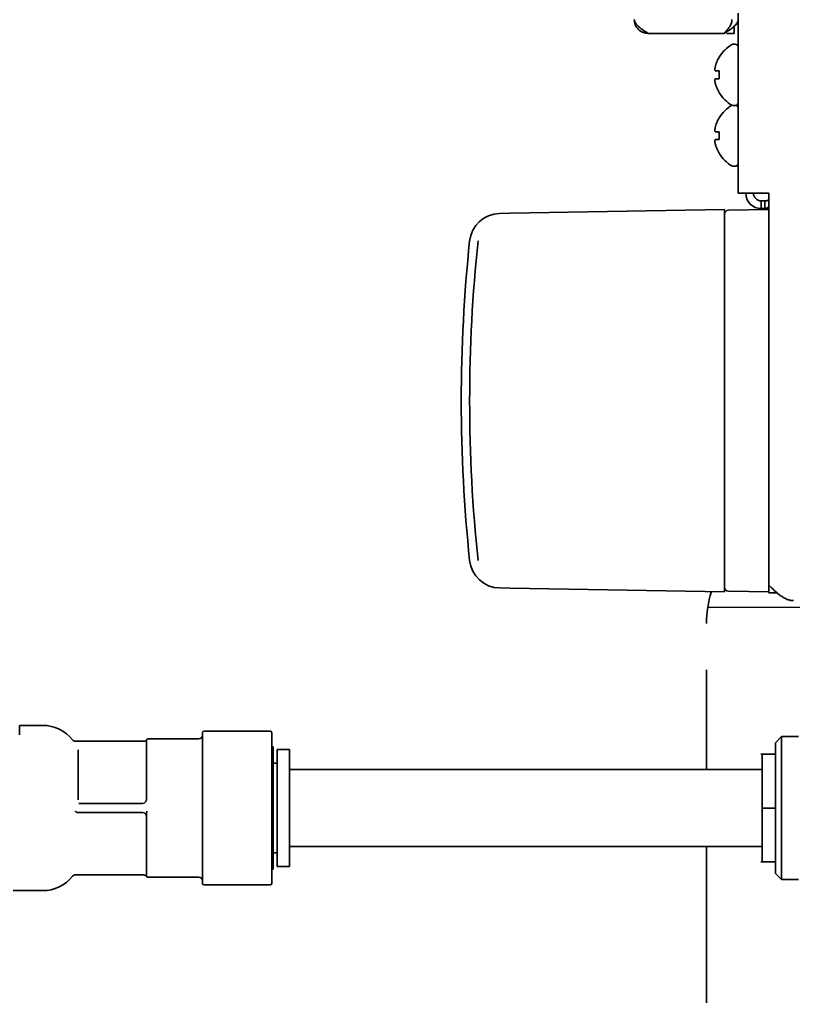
# Model space of a CAD drawing. Header units: inches. Extents: x 885 to 6823, y 710 to 5493.
# Drawn here: x 4166.5 to 4267.2, y 2252.3 to 2379.5 of the extents above; entities that cross this region are included whole.
import ezdxf

# ---------------------------------------------------------------- set-up
doc = ezdxf.new("R2010")
doc.units = ezdxf.units.IN
doc.layers.add('1', color=7, linetype='Continuous', true_color=0xffffff)

# ---------------------------------------------------------------- blocks, each defined once
blk = doc.blocks.new('A$C0B5A562A')
at = {"color": 6}
for p, q in [((0, 50), (0, -50)), ((-50, 0), (50, 0))]:
    blk.add_line(p, q, dxfattribs=at)
blk = doc.blocks.new('A$C29D5572B')
at = {"color": 1}
for p, q in [((0, 50), (0, -50)), ((-50, 0), (50, 0))]:
    blk.add_line(p, q, dxfattribs=at)
blk = doc.blocks.new('A$C0F8E2EAE')
blk.add_blockref('A$C29D5572B', (0, 0))

msp = doc.modelspace()

# ---------------------------------------------------------------- linework, layer by layer
at = {"layer": '1', "color": 7, "linetype": 'Continuous', "lineweight": 35}
for p, q in [((4259.99, 2356.86), (4259.99, 4008.35)), ((4259.99, 2356.86), (4259.99, 4008.35)), ((4259.35, 2378.46), (4259.49, 2378.46)), ((4259.49, 2378.46), (4259.49, 2377.66)), ((4258.19, 2377.66), (4248.29, 2377.66)), ((4259.49, 2377.66), (4258.49, 2377.66)), ((4259.59, 2376.26), (4259.39, 2376.26)), ((4257.51, 2374.56), (4257.54, 2374.56)), ((4257.54, 2369.96), (4257.51, 2369.96)), ((4259.2, 2368.31), (4259.19, 2368.3)), ((4259.39, 2368.26), (4259.59, 2368.26)), ((4257.51, 2366.66), (4257.54, 2366.66)), ((4257.54, 2362.06), (4257.51, 2362.06)), ((4259.39, 2360.36), (4259.59, 2360.36)), ((4259.99, 2356.86), (4261.99, 2356.86)), ((4259.99, 2356.86), (4261.99, 2356.86)), ((4261.99, 2356.86), (4263.99, 2356.86)), ((4261.99, 2356.86), (4263.99, 2356.86)), ((4263.99, 2305.86), (4263.99, 2356.86)), ((4263.99, 2305.86), (4263.99, 2356.86)), ((4263.49, 2355.86), (4262.99, 2355.86)), ((4262.99, 2354.86), (4262.99, 2355.86)), ((4263.49, 2354.86), (4263.49, 2355.86)), ((4228.98, 2354.22), (4230.33, 2354.24)), ((4230.33, 2354.24), (4258.24, 2354.73)), ((4258.24, 2354.73), (4258.24, 2353.13)), ((4258.29, 2354.36), (4258.24, 2354.36)), ((4263.99, 2354.73), (4258.73, 2354.64)), ((4263.49, 2354.86), (4262.99, 2354.86)), ((4263.49, 2354.86), (4263.99, 2354.86)), ((4258.24, 2306.58), (4258.24, 2353.13)), ((4258.24, 2306.58), (4258.24, 2304.98)), ((4263.99, 2304.86), (4263.99, 2305.84)), ((4228.98, 2305.49), (4230.33, 2305.47)), ((4230.33, 2305.47), (4258.24, 2304.98)), ((4258.24, 2305.36), (4258.29, 2305.36)), ((4258.73, 2305.07), (4263.99, 2304.98)), ((4263.99, 2305.67), (4263.99, 2304.98)), ((4263.99, 2304.86), (4265.11, 2304.86)), ((4255.88, 2294.86), (4255.88, 2294.86)), ((4255.88, 2294.84), (4255.88, 2281.86)), ((4166.54, 2286.37), (4166.54, 2287.61)), ((4169.54, 2287.61), (4166.54, 2287.61)), ((4199.14, 2286.86), (4190.54, 2286.86)), ((4182.67, 2285.56), (4173.82, 2285.56)), ((4182.67, 2285.55), (4173.82, 2285.55)), ((4183.04, 2285.59), (4183.04, 2277.91)), ((4189.84, 2285.86), (4183.24, 2285.86)), ((4190.34, 2276.86), (4190.34, 2286.66)), ((4199.34, 2286.66), (4199.34, 2276.86)), ((4265.64, 2286.16), (4264.84, 2285.36)), ((4265.64, 2267.56), (4265.64, 2286.16)), ((4267.84, 2286.16), (4265.64, 2286.16)), ((4174.16, 2284.45), (4174.16, 2277.93)), ((4199.54, 2284.81), (4199.34, 2284.81)), ((4199.54, 2268.91), (4199.54, 2284.81)), ((4200.04, 2284.46), (4200.04, 2269.26)), ((4201.64, 2284.46), (4200.04, 2284.46)), ((4201.64, 2284.46), (4201.64, 2269.26)), ((4264.84, 2285.36), (4264.84, 2268.36)), ((4264.84, 2283.86), (4262.93, 2283.86)), ((4200.04, 2282.68), (4199.54, 2282.68)), ((4263.14, 2281.86), (4201.64, 2281.86)), ((4263.14, 2281.86), (4201.64, 2281.86)), ((4182.54, 2277.46), (4174.27, 2277.46)), ((4190.34, 2267.06), (4190.34, 2276.86)), ((4199.34, 2276.86), (4199.34, 2267.06)), ((4263.14, 2276.86), (4264.84, 2276.86)), ((4174.27, 2276.26), (4182.54, 2276.26)), ((4183.04, 2275.8), (4183.04, 2268.12)), ((4201.64, 2271.86), (4263.14, 2271.86)), ((4201.64, 2271.86), (4263.14, 2271.86)), ((4255.88, 2271.86), (4255.88, 2245.86)), ((4199.54, 2271.03), (4200.04, 2271.03)), ((4200.04, 2269.26), (4201.64, 2269.26)), ((4262.93, 2269.86), (4264.84, 2269.86)), ((4173.82, 2268.17), (4182.67, 2268.17)), ((4173.82, 2268.16), (4182.67, 2268.16)), ((4183.24, 2267.86), (4189.84, 2267.86)), ((4199.34, 2268.91), (4199.54, 2268.91)), ((4264.84, 2268.36), (4265.64, 2267.56)), ((4190.54, 2266.86), (4199.14, 2266.86)), ((4265.64, 2267.56), (4267.84, 2267.56)), ((4144.54, 2266.11), (4169.54, 2266.11))]:
    msp.add_line(p, q, dxfattribs=at)
for centre, radius, start, end in [((4261.61, 2372.06), 4.8, 120.3012, 148.4186), ((4259.39, 2375.86), 0.4, 90, 120.3012), ((4259.59, 2375.86), 0.4, 0, 90), ((4261.29, 2372.26), 3.78, 172.3959, 179.9965), ((4261.29, 2372.26), 3.78, 180.0035, 187.6041), ((4261.61, 2372.45), 4.8, 211.5837, 239.6988), ((4261.61, 2364.16), 4.8, 120.3012, 148.4186), ((4259.39, 2368.66), 0.4, 239.6988, 270), ((4259.59, 2368.66), 0.4, 270, 0), ((4259.59, 2367.96), 0.4, 0, 61.0439), ((4261.29, 2364.36), 3.78, 172.3959, 179.9965), ((4261.29, 2364.36), 3.78, 180.0035, 187.6041), ((4261.61, 2364.55), 4.8, 211.5837, 239.6988), ((4259.59, 2360.76), 0.4, 270, 0), ((4259.39, 2360.76), 0.4, 239.6988, 270), ((4262.99, 2356.86), 2, 180, 270), ((4262.99, 2356.86), 1, 180, 270), ((4229.05, 2350.22), 4, 91, 174.013), ((4258.74, 2354.14), 0.5, 91, 180), ((4423.24, 2329.86), 199.25, 174.013, 180), ((4423.24, 2329.86), 199.25, 180, 185.987), ((4229.05, 2309.49), 4, 185.987, 269), ((4269.88, 2300.86), 14, 162.7341, 180), ((4258.74, 2305.57), 0.5, 180, 269), ((4169.54, 2282.61), 5, 38.8492, 90), ((4190.54, 2286.66), 0.2, 90, 180), ((4199.14, 2286.66), 0.2, 0, 90), ((4173.82, 2286.06), 0.5, 218.8492, 270), ((4182.67, 2286.06), 0.5, 270, 325.1501), ((4183.24, 2285.66), 0.2, 90, 145.1501), ((4189.84, 2286.36), 0.5, 270, 0), ((4182.54, 2277.96), 0.5, 270, 0), ((4182.54, 2275.76), 0.5, 0, 90), ((4169.54, 2271.11), 5, 270, 321.1508), ((4173.82, 2267.66), 0.5, 90, 141.1508), ((4182.67, 2267.66), 0.5, 34.8499, 90), ((4183.24, 2268.06), 0.2, 214.8499, 270), ((4189.84, 2267.36), 0.5, 0, 90), ((4190.54, 2267.06), 0.2, 180, 270), ((4199.14, 2267.06), 0.2, 270, 0)]:
    msp.add_arc(centre, radius, start, end, dxfattribs=at)
msp.add_ellipse((4422.82, 2329.86), major_axis=(0, 197.77), ratio=0.999848, start_param=1.465422, end_param=1.67617, dxfattribs=at)
for points in [[(4248.29, 2377.66), (4247.98, 2377.86), (4247.35, 2378.26), (4246.66, 2378.86), (4246.49, 2379.26), (4246.49, 2379.46)], [(4246.49, 2379.46), (4246.49, 2379.22), (4246.58, 2378.75), (4246.98, 2378.15), (4247.58, 2377.75), (4248.05, 2377.66), (4248.29, 2377.66)], [(4259.19, 2379.46), (4259.19, 2379.26), (4259.1, 2378.86), (4258.71, 2378.26), (4258.36, 2377.86), (4258.19, 2377.66)], [(4256.99, 2373.26), (4256.99, 2373.23), (4256.99, 2373.18), (4256.98, 2373.1), (4256.98, 2373.03), (4256.98, 2372.96), (4256.98, 2372.89), (4256.99, 2372.82), (4256.99, 2372.78), (4256.99, 2372.76)], [(4256.99, 2372.76), (4257.01, 2372.76), (4257.04, 2372.76), (4257.09, 2372.76), (4257.14, 2372.76), (4257.21, 2372.76), (4257.27, 2372.76), (4257.35, 2372.76), (4257.43, 2372.76), (4257.51, 2372.76), (4257.54, 2372.76)], [(4256.99, 2371.76), (4256.99, 2371.73), (4256.99, 2371.68), (4256.98, 2371.61), (4256.98, 2371.54), (4256.98, 2371.47), (4256.98, 2371.4), (4256.99, 2371.33), (4256.99, 2371.28), (4256.99, 2371.26)], [(4256.99, 2371.26), (4257.01, 2371.2), (4257.04, 2371.09), (4257.09, 2370.93), (4257.14, 2370.77), (4257.21, 2370.62), (4257.27, 2370.47), (4257.35, 2370.31), (4257.43, 2370.14), (4257.51, 2370.02), (4257.54, 2369.96)], [(4256.99, 2365.36), (4256.99, 2365.33), (4256.99, 2365.28), (4256.98, 2365.2), (4256.98, 2365.13), (4256.98, 2365.06), (4256.98, 2364.99), (4256.99, 2364.92), (4256.99, 2364.88), (4256.99, 2364.86)], [(4256.99, 2364.86), (4257.01, 2364.86), (4257.04, 2364.86), (4257.09, 2364.86), (4257.14, 2364.86), (4257.21, 2364.86), (4257.27, 2364.86), (4257.35, 2364.86), (4257.43, 2364.86), (4257.51, 2364.86), (4257.54, 2364.86)], [(4256.99, 2363.86), (4256.99, 2363.83), (4256.99, 2363.78), (4256.98, 2363.71), (4256.98, 2363.64), (4256.98, 2363.57), (4256.98, 2363.5), (4256.99, 2363.43), (4256.99, 2363.38), (4256.99, 2363.36)], [(4256.99, 2363.36), (4257.01, 2363.3), (4257.04, 2363.19), (4257.09, 2363.03), (4257.14, 2362.87), (4257.21, 2362.72), (4257.27, 2362.57), (4257.35, 2362.41), (4257.43, 2362.24), (4257.51, 2362.12), (4257.54, 2362.06)], [(4267.19, 2303.86), (4267.11, 2303.86), (4266.96, 2303.86), (4266.73, 2303.9), (4266.5, 2303.96), (4266.28, 2304.05), (4266.05, 2304.16), (4265.82, 2304.29), (4265.59, 2304.44), (4265.36, 2304.61), (4265.13, 2304.79), (4264.9, 2304.99), (4264.68, 2305.19), (4264.45, 2305.41), (4264.22, 2305.63), (4264.07, 2305.78), (4263.99, 2305.86)], [(4267.19, 2303.86), (4267.11, 2303.86), (4266.96, 2303.86), (4266.73, 2303.9), (4266.5, 2303.96), (4266.28, 2304.05), (4266.05, 2304.16), (4265.82, 2304.29), (4265.59, 2304.44), (4265.36, 2304.61), (4265.13, 2304.79), (4264.9, 2304.99), (4264.68, 2305.19), (4264.45, 2305.41), (4264.22, 2305.63), (4264.07, 2305.78), (4263.99, 2305.86)], [(4263.14, 2276.86), (4263.14, 2277.77), (4263.14, 2279.6), (4263.14, 2281.93), (4263.14, 2283.49), (4263.14, 2283.86), (4263.14, 2283.86)], [(4263.14, 2269.86), (4263.14, 2269.86), (4263.14, 2270.22), (4263.14, 2271.78), (4263.14, 2274.11), (4263.14, 2275.94), (4263.14, 2276.86)]]:
    msp.add_open_spline(points, degree=3, dxfattribs=at)
for points, knots in [([(4259.99, 2379.46), (4259.99, 2379.38), (4259.98, 2379.31), (4259.93, 2379.16), (4259.9, 2379.08), (4259.81, 2378.93), (4259.75, 2378.86), (4259.62, 2378.71), (4259.55, 2378.63), (4259.38, 2378.48), (4259.29, 2378.41), (4259.09, 2378.26), (4258.99, 2378.18), (4258.77, 2378.03), (4258.66, 2377.96), (4258.43, 2377.81), (4258.31, 2377.73), (4258.19, 2377.66)], [0, 0, 0, 0, 0.125, 0.125, 0.25, 0.25, 0.375, 0.375, 0.5, 0.5, 0.625, 0.625, 0.75, 0.75, 0.875, 0.875, 1, 1, 1, 1]), ([(4257.54, 2374.56), (4257.42, 2374.35), (4257.31, 2374.14), (4257.17, 2373.82), (4257.13, 2373.71), (4257.06, 2373.48), (4257.02, 2373.37), (4256.99, 2373.26)], [0, 0, 0, 0, 0.5, 0.5, 0.75, 0.75, 1, 1, 1, 1]), ([(4257.54, 2371.76), (4257.42, 2371.76), (4257.31, 2371.76), (4257.17, 2371.76), (4257.13, 2371.76), (4257.06, 2371.76), (4257.02, 2371.76), (4256.99, 2371.76)], [0, 0, 0, 0, 0.5, 0.5, 0.75, 0.75, 1, 1, 1, 1]), ([(4257.54, 2366.66), (4257.42, 2366.45), (4257.31, 2366.24), (4257.17, 2365.92), (4257.13, 2365.81), (4257.06, 2365.58), (4257.02, 2365.47), (4256.99, 2365.36)], [0, 0, 0, 0, 0.5, 0.5, 0.75, 0.75, 1, 1, 1, 1]), ([(4257.54, 2363.86), (4257.42, 2363.86), (4257.31, 2363.86), (4257.17, 2363.86), (4257.13, 2363.86), (4257.06, 2363.86), (4257.02, 2363.86), (4256.99, 2363.86)], [0, 0, 0, 0, 0.5, 0.5, 0.75, 0.75, 1, 1, 1, 1]), ([(4263.99, 2355.99), (4263.96, 2355.97), (4263.89, 2355.94), (4263.76, 2355.89), (4263.63, 2355.86), (4263.54, 2355.86), (4263.49, 2355.86)], [0, 0, 0, 0, 0.186192, 0.457462, 0.728731, 1, 1, 1, 1]), ([(4263.99, 2355.13), (4263.99, 2355.13), (4263.96, 2355.09), (4263.89, 2355.03), (4263.79, 2354.95), (4263.69, 2354.9), (4263.59, 2354.86), (4263.52, 2354.86), (4263.49, 2354.86)], [0, 0, 0, 0, 0.008259, 0.206607, 0.404956, 0.603304, 0.801652, 1, 1, 1, 1]), ([(4183.04, 2285.59), (4183.04, 2285.6), (4183.04, 2285.61), (4183.04, 2285.62), (4183.04, 2285.63), (4183.04, 2285.65), (4183.05, 2285.66), (4183.05, 2285.68), (4183.05, 2285.69), (4183.06, 2285.7), (4183.06, 2285.71), (4183.06, 2285.72), (4183.07, 2285.73), (4183.07, 2285.74), (4183.07, 2285.74), (4183.07, 2285.75), (4183.08, 2285.76), (4183.08, 2285.76)], [0, 0, 0, 0, 0.0625, 0.0625, 0.125, 0.125, 0.25, 0.25, 0.375, 0.375, 0.5, 0.5, 0.625, 0.625, 0.75, 0.75, 1, 1, 1, 1]), ([(4174.27, 2276.26), (4174.23, 2276.26), (4174.18, 2276.26), (4174.12, 2276.27), (4174.1, 2276.27), (4174.06, 2276.28), (4174.04, 2276.28), (4174, 2276.3), (4173.98, 2276.3), (4173.95, 2276.32), (4173.94, 2276.32), (4173.92, 2276.33), (4173.91, 2276.34), (4173.89, 2276.35), (4173.88, 2276.35), (4173.86, 2276.37), (4173.86, 2276.38), (4173.85, 2276.39), (4173.84, 2276.39), (4173.84, 2276.4), (4173.83, 2276.41), (4173.83, 2276.42), (4173.83, 2276.42), (4173.82, 2276.43), (4173.82, 2276.44), (4173.82, 2276.45)], [0, 0, 0, 0, 0.25, 0.25, 0.375, 0.375, 0.5, 0.5, 0.625, 0.625, 0.6875, 0.6875, 0.75, 0.75, 0.8125, 0.8125, 0.875, 0.875, 0.90625, 0.90625, 0.9375, 0.9375, 0.96875, 0.96875, 1, 1, 1, 1]), ([(4183.04, 2275.8), (4183.04, 2275.81), (4183.04, 2275.82), (4183.04, 2275.85), (4183.04, 2275.86), (4183.04, 2275.9), (4183.05, 2275.92), (4183.05, 2275.97), (4183.05, 2276), (4183.06, 2276.05), (4183.06, 2276.08), (4183.07, 2276.16), (4183.07, 2276.22), (4183.07, 2276.33), (4183.08, 2276.38), (4183.08, 2276.44)], [0, 0, 0, 0, 0.0625, 0.0625, 0.125, 0.125, 0.25, 0.25, 0.375, 0.375, 0.5, 0.5, 0.75, 0.75, 1, 1, 1, 1]), ([(4183.08, 2267.95), (4183.08, 2267.95), (4183.08, 2267.95), (4183.07, 2267.96), (4183.07, 2267.96), (4183.07, 2267.97), (4183.07, 2267.98), (4183.06, 2268), (4183.06, 2268.01), (4183.05, 2268.03), (4183.05, 2268.03), (4183.05, 2268.05), (4183.04, 2268.06), (4183.04, 2268.08), (4183.04, 2268.09), (4183.04, 2268.1), (4183.04, 2268.11), (4183.04, 2268.12)], [0, 0, 0, 0, 0.125, 0.125, 0.25, 0.25, 0.5, 0.5, 0.625, 0.625, 0.75, 0.75, 0.875, 0.875, 0.9375, 0.9375, 1, 1, 1, 1])]:
    msp.add_open_spline(points, degree=3, knots=knots, dxfattribs=at)

# ---------------------------------------------------------------- block references
at = {"xscale": -1}
for name, p in [('A$C0F8E2EAE', (4305.99, 2302.96)), ('A$C0B5A562A', (4270.88, 2237.86))]:
    msp.add_blockref(name, p, dxfattribs=at)

doc.saveas('drawing.dxf')
